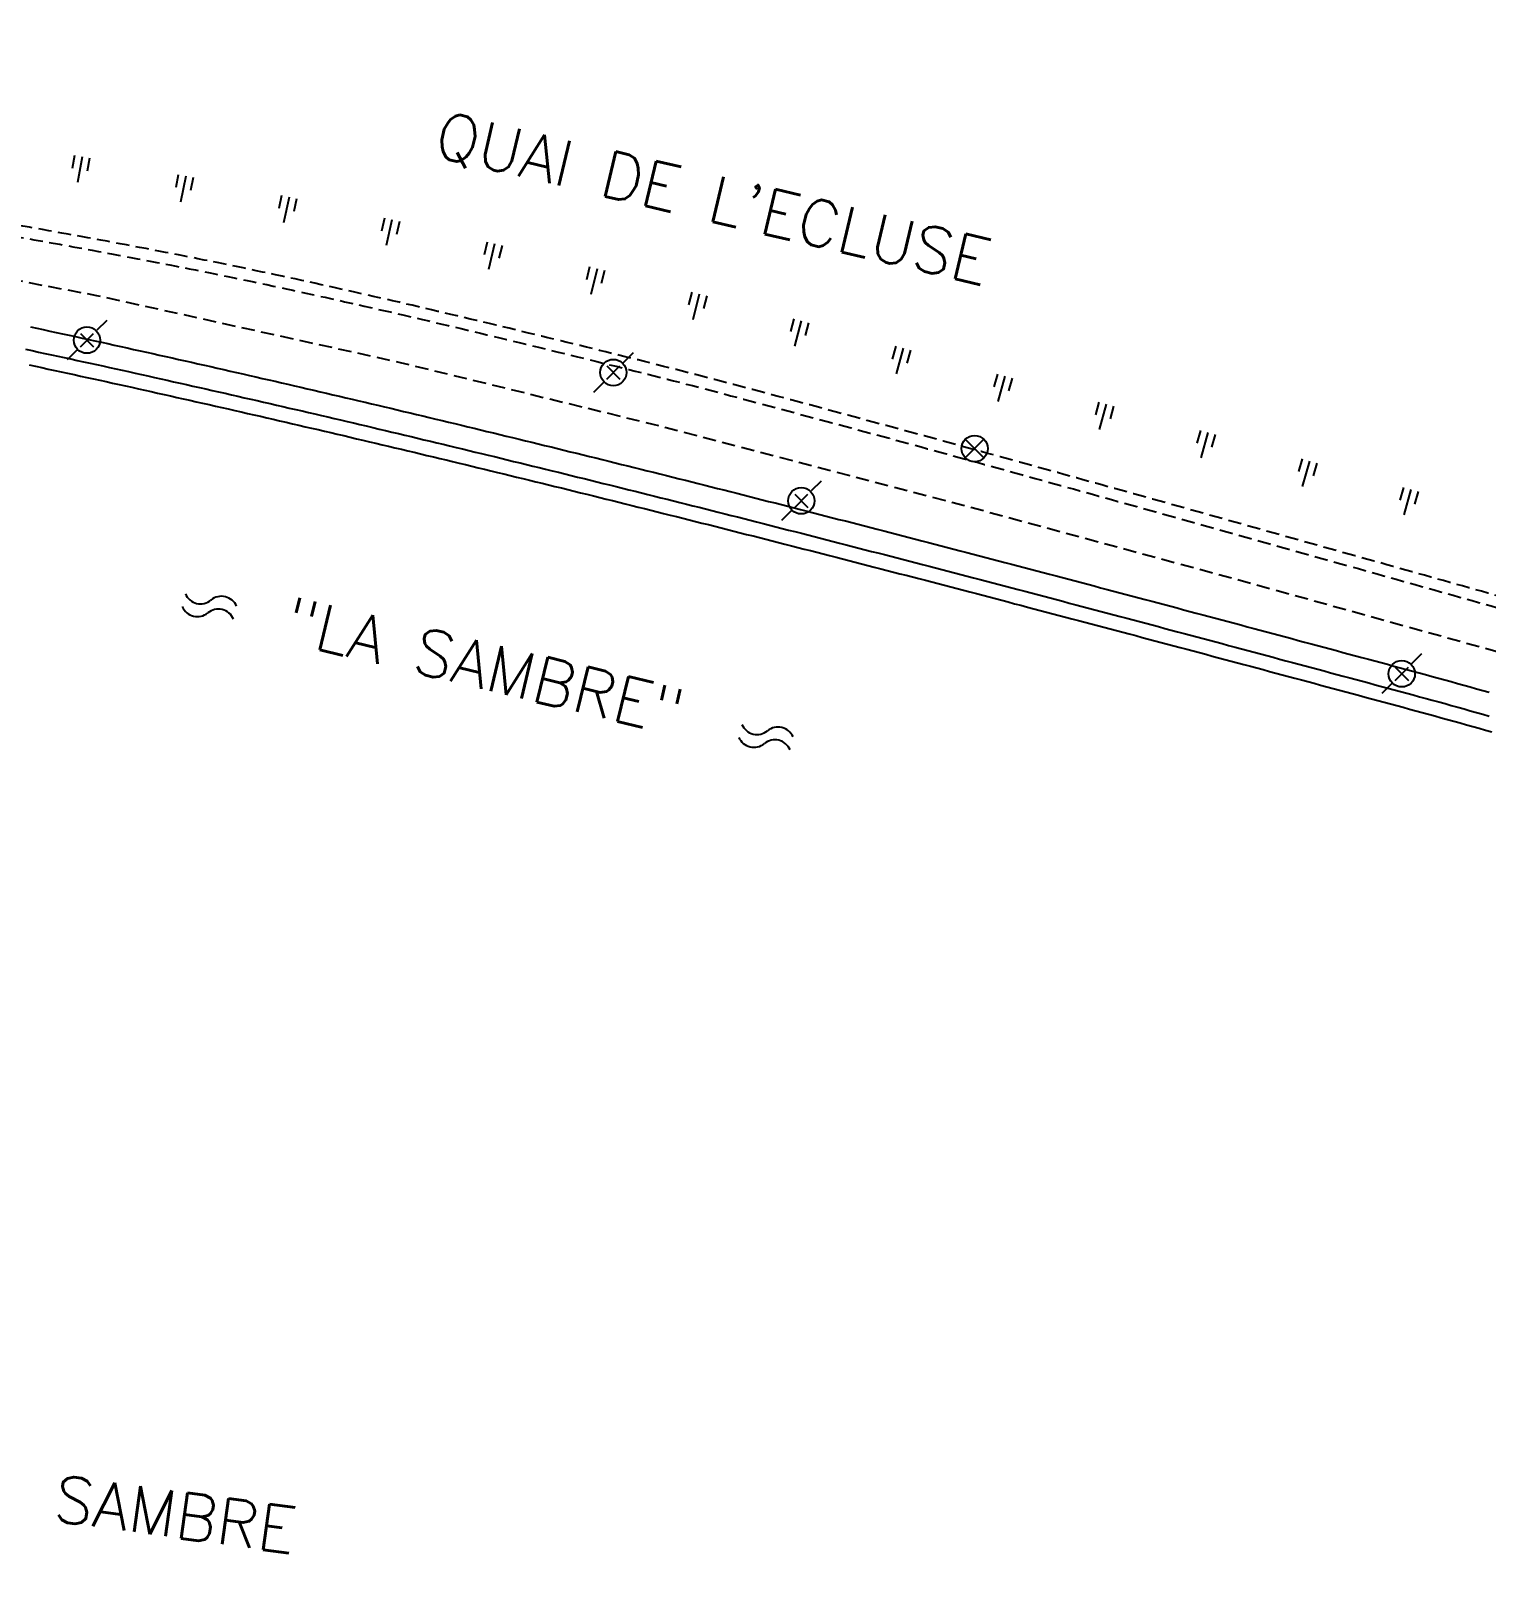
# Model space of a CAD drawing. Header units: millimetres. Extents: x 183999 to 185000, y 128000 to 129001.
# Drawn here: x 184049.7 to 184104.9, y 128859.9 to 128918.5 of the extents above; entities that cross this region are included whole.
import ezdxf
from ezdxf.enums import TextEntityAlignment as Align

# ---------------------------------------------------------------- set-up
doc = ezdxf.new("R2010")
doc.units = ezdxf.units.MM
doc.linetypes.add('DASHED', pattern=[0.75, 0.5, -0.25])
doc.layers.get('0').update_dxf_attribs({"linetype": 'CONTINUOUS'})
for name, color, linetype in [('W0001', 6, 'DASHED'), ('W0008', 7, 'CONTINUOUS'), ('W0112', 1, 'DASHED'), ('W0211', 2, 'CONTINUOUS'), ('W0454', 7, 'CONTINUOUS'), ('W0469', 7, 'CONTINUOUS'), ('W0500', 5, 'DASHED'), ('W0511', 5, 'CONTINUOUS'), ('W0989', 7, 'CONTINUOUS')]:
    doc.layers.add(name, color=color, linetype=linetype)
doc.styles.get("Standard").update_dxf_attribs({"font": 'romans.shx', "width": 0.85})

# ---------------------------------------------------------------- blocks, each defined once
blk = doc.blocks.new('t211o')
at = {"color": 0, "linetype": 'Continuous'}
for p, q in [((0, 1), (0, 0)), ((-0.289, 0.5), (-0.289, 0)), ((0.289, 0.5), (0.289, 0))]:
    blk.add_line(p, q, dxfattribs=at)
blk = doc.blocks.new('t500o')
at = {"color": 0, "linetype": 'Continuous'}
for centre, start, end in [((-0.5, 0.625), 216.8699, 323.1301), ((0.5, -0.125), 36.8699, 143.1301), ((0.5, -0.625), 36.8699, 143.1301), ((-0.5, 0.125), 216.8699, 323.1301)]:
    blk.add_arc(centre, 0.625, start, end, dxfattribs=at)
blk = doc.blocks.new('T469')
at = {"color": 0, "linetype": 'Continuous', "flags": 128}
for points in [[(-0.354, 0.354), (0.354, -0.354)], [(-0.354, -0.354), (0.354, 0.354)]]:
    blk.add_lwpolyline(points, dxfattribs=at)
at = {"color": 0, "linetype": 'Continuous'}
blk.add_circle((0, 0), 0.5, dxfattribs=at)
blk = doc.blocks.new('T454')
for p, q in [((0.75, 0.75), (0.375, 0.375)), ((-0.25, 0.25), (0.25, -0.25)), ((-0.25, -0.25), (0.25, 0.25)), ((-0.375, -0.375), (-0.75, -0.75))]:
    blk.add_line(p, q)
blk.add_ellipse((0, 0), major_axis=(0.354, 0.354), ratio=1, start_param=5.497787, end_param=11.780972)

msp = doc.modelspace()

# ---------------------------------------------------------------- linework, layer by layer
at = {"layer": 'W0001', "flags": 128}
msp.add_lwpolyline([(184000, 128916.696), (184001.612, 128916.503), (184012.786, 128915.012), (184026.811, 128912.904), (184042.635, 128910.332), (184052.208, 128908.51), (184063.732, 128905.969), (184073.318, 128903.629), (184085.248, 128900.513), (184095.464, 128897.745), (184108.213, 128894.209), (184119.901, 128890.791), (184131.577, 128887.267), (184138.6, 128885.017), (184153.012, 128880.011), (184156.015, 128878.803), (184187.69, 128867.938), (184202.231, 128869.986), (184209.321, 128870.485), (184224, 128864.995), (184235.944, 128859.928)], dxfattribs=at)
at = {"layer": 'W0008', "flags": 128}
msp.add_lwpolyline([(184049.705, 128907.315), (184049.95, 128907.262), (184050.195, 128907.21), (184050.439, 128907.157), (184050.684, 128907.104), (184050.929, 128907.052), (184051.174, 128906.999), (184051.418, 128906.945), (184051.663, 128906.892), (184051.908, 128906.839), (184052.152, 128906.786), (184052.397, 128906.732), (184052.641, 128906.679), (184052.886, 128906.625), (184053.13, 128906.571), (184053.375, 128906.517), (184053.619, 128906.463), (184053.864, 128906.409), (184054.108, 128906.355), (184054.352, 128906.301), (184054.597, 128906.246), (184054.841, 128906.192), (184055.085, 128906.137), (184055.33, 128906.082), (184055.574, 128906.028), (184055.818, 128905.973), (184056.062, 128905.918), (184056.307, 128905.863), (184056.551, 128905.808), (184056.795, 128905.752), (184057.039, 128905.697), (184057.283, 128905.642), (184057.527, 128905.586), (184057.771, 128905.53), (184058.015, 128905.475), (184058.259, 128905.419), (184058.503, 128905.363), (184058.747, 128905.307), (184058.991, 128905.251), (184059.235, 128905.195), (184059.479, 128905.139), (184059.723, 128905.082), (184059.967, 128905.026), (184060.211, 128904.969), (184060.454, 128904.913), (184060.698, 128904.856), (184060.942, 128904.799), (184061.186, 128904.742), (184061.43, 128904.685), (184061.673, 128904.628), (184061.917, 128904.571), (184062.161, 128904.514), (184062.404, 128904.457), (184062.648, 128904.399), (184062.891, 128904.342), (184063.135, 128904.284), (184063.379, 128904.227), (184063.622, 128904.169), (184063.866, 128904.111), (184064.109, 128904.053), (184064.353, 128903.995), (184064.596, 128903.937), (184064.84, 128903.879), (184065.083, 128903.821), (184065.326, 128903.763), (184065.57, 128903.705), (184065.813, 128903.646), (184066.057, 128903.588), (184066.3, 128903.529), (184066.543, 128903.47), (184066.787, 128903.412), (184067.03, 128903.353), (184067.273, 128903.294), (184067.516, 128903.235), (184067.76, 128903.176), (184068.003, 128903.117), (184068.246, 128903.058), (184068.489, 128902.999), (184068.732, 128902.939), (184068.975, 128902.88), (184069.218, 128902.82), (184069.462, 128902.761), (184069.705, 128902.701), (184069.948, 128902.642), (184070.191, 128902.582), (184070.434, 128902.522), (184070.677, 128902.462), (184070.92, 128902.402), (184071.163, 128902.342), (184071.406, 128902.282), (184071.649, 128902.222), (184071.892, 128902.162), (184072.135, 128902.101), (184072.377, 128902.041), (184072.62, 128901.981), (184072.863, 128901.92), (184073.106, 128901.86), (184073.349, 128901.799), (184073.592, 128901.738), (184073.835, 128901.678), (184074.077, 128901.617), (184074.32, 128901.556), (184074.563, 128901.495), (184074.806, 128901.434), (184075.048, 128901.373), (184075.291, 128901.312), (184075.534, 128901.251), (184075.776, 128901.19), (184076.019, 128901.128), (184076.262, 128901.067), (184076.504, 128901.005), (184076.747, 128900.944), (184076.99, 128900.882), (184077.232, 128900.821), (184077.475, 128900.759), (184077.717, 128900.698), (184077.96, 128900.636), (184078.203, 128900.574), (184078.445, 128900.512), (184078.688, 128900.45), (184078.93, 128900.388), (184079.173, 128900.326), (184079.415, 128900.264), (184079.658, 128900.202), (184079.9, 128900.14), (184080.142, 128900.078), (184080.385, 128900.015), (184080.627, 128899.953), (184080.87, 128899.891), (184081.112, 128899.828), (184081.354, 128899.766), (184081.597, 128899.703), (184081.839, 128899.641), (184082.082, 128899.578), (184082.324, 128899.515), (184082.566, 128899.453), (184082.808, 128899.39), (184083.051, 128899.327), (184083.293, 128899.264), (184083.535, 128899.201), (184083.778, 128899.138), (184084.02, 128899.075), (184084.262, 128899.012), (184084.504, 128898.949), (184084.747, 128898.886), (184084.989, 128898.823), (184085.231, 128898.76), (184085.473, 128898.696), (184085.715, 128898.633), (184085.958, 128898.57), (184086.2, 128898.506), (184086.442, 128898.443), (184086.684, 128898.38), (184086.926, 128898.316), (184087.168, 128898.253), (184087.41, 128898.189), (184087.652, 128898.125), (184087.895, 128898.062), (184088.137, 128897.998), (184088.379, 128897.934), (184088.621, 128897.87), (184088.863, 128897.807), (184089.105, 128897.743), (184089.347, 128897.679), (184089.589, 128897.615), (184089.831, 128897.551), (184090.073, 128897.487), (184090.315, 128897.423), (184090.557, 128897.359), (184090.799, 128897.295), (184091.041, 128897.231), (184091.283, 128897.167), (184091.525, 128897.103), (184091.767, 128897.038), (184092.009, 128896.974), (184092.251, 128896.91), (184092.493, 128896.846), (184092.735, 128896.781), (184092.977, 128896.717), (184093.218, 128896.653), (184093.46, 128896.588), (184093.702, 128896.524), (184093.944, 128896.459), (184094.186, 128896.395), (184094.428, 128896.33), (184094.67, 128896.266), (184094.912, 128896.201), (184095.154, 128896.137), (184095.395, 128896.072), (184095.637, 128896.007), (184095.879, 128895.943), (184096.121, 128895.878), (184096.363, 128895.813), (184096.605, 128895.749), (184096.846, 128895.684), (184097.088, 128895.619), (184097.33, 128895.554), (184097.572, 128895.489), (184097.814, 128895.425), (184098.055, 128895.36), (184098.297, 128895.295), (184098.539, 128895.23), (184098.781, 128895.165), (184099.023, 128895.1), (184099.264, 128895.035), (184099.506, 128894.97), (184099.748, 128894.905), (184099.99, 128894.84), (184100.231, 128894.775), (184100.473, 128894.71), (184100.715, 128894.645), (184100.957, 128894.58), (184101.199, 128894.515), (184101.44, 128894.45), (184101.682, 128894.385), (184101.923, 128894.32), (184102.165, 128894.255), (184102.406, 128894.189), (184102.647, 128894.123), (184102.888, 128894.057), (184103.129, 128893.991), (184103.371, 128893.925), (184103.612, 128893.859), (184103.852, 128893.792), (184104.093, 128893.725), (184104.334, 128893.658), (184104.575, 128893.591), (184104.816, 128893.524), (184105.056, 128893.456)], dxfattribs=at)
at = {"layer": 'W0112', "flags": 128}
msp.add_lwpolyline([(184000, 128918.105), (184000.185, 128918.082), (184000.435, 128918.051), (184000.685, 128918.019), (184000.934, 128917.988), (184001.184, 128917.957), (184001.434, 128917.926), (184001.684, 128917.895), (184001.934, 128917.864), (184002.184, 128917.833), (184002.434, 128917.802), (184002.684, 128917.77), (184002.934, 128917.739), (184003.184, 128917.708), (184003.433, 128917.677), (184003.681, 128917.646), (184003.93, 128917.615), (184004.179, 128917.585), (184004.427, 128917.554), (184004.676, 128917.524), (184004.925, 128917.493), (184005.174, 128917.463), (184005.422, 128917.433), (184005.671, 128917.402), (184005.92, 128917.372), (184006.169, 128917.342), (184006.417, 128917.312), (184006.666, 128917.282), (184006.915, 128917.252), (184007.164, 128917.222), (184007.412, 128917.192), (184007.661, 128917.162), (184007.91, 128917.132), (184008.159, 128917.102), (184008.407, 128917.072), (184008.656, 128917.042), (184008.905, 128917.013), (184009.154, 128916.983), (184009.403, 128916.952), (184009.651, 128916.922), (184009.9, 128916.892), (184010.149, 128916.862), (184010.398, 128916.832), (184010.646, 128916.802), (184010.895, 128916.771), (184011.144, 128916.741), (184011.392, 128916.71), (184011.641, 128916.68), (184011.89, 128916.649), (184012.138, 128916.618), (184012.387, 128916.587), (184012.636, 128916.556), (184012.884, 128916.525), (184013.133, 128916.494), (184013.382, 128916.463), (184013.63, 128916.431), (184013.879, 128916.4), (184014.127, 128916.368), (184014.376, 128916.336), (184014.624, 128916.304), (184014.873, 128916.271), (184015.121, 128916.239), (184015.37, 128916.206), (184015.618, 128916.174), (184015.867, 128916.141), (184016.115, 128916.107), (184016.363, 128916.074), (184016.612, 128916.04), (184016.86, 128916.006), (184017.108, 128915.972), (184017.356, 128915.938), (184017.605, 128915.904), (184017.853, 128915.869), (184018.101, 128915.834), (184018.349, 128915.799), (184018.597, 128915.763), (184018.844, 128915.727), (184019.09, 128915.692), (184019.337, 128915.656), (184019.584, 128915.62), (184019.83, 128915.584), (184020.077, 128915.548), (184020.323, 128915.511), (184020.57, 128915.475), (184020.816, 128915.438), (184021.063, 128915.401), (184021.309, 128915.364), (184021.556, 128915.327), (184021.802, 128915.29), (184022.049, 128915.253), (184022.295, 128915.215), (184022.541, 128915.178), (184022.788, 128915.14), (184023.034, 128915.103), (184023.28, 128915.065), (184023.527, 128915.027), (184023.773, 128914.989), (184024.019, 128914.95), (184024.265, 128914.912), (184024.512, 128914.874), (184024.758, 128914.835), (184025.004, 128914.796), (184025.25, 128914.758), (184025.496, 128914.719), (184025.742, 128914.68), (184025.988, 128914.641), (184026.235, 128914.602), (184026.481, 128914.562), (184026.727, 128914.523), (184026.973, 128914.484), (184027.219, 128914.444), (184027.465, 128914.404), (184027.711, 128914.365), (184027.957, 128914.325), (184028.203, 128914.285), (184028.449, 128914.245), (184028.695, 128914.205), (184028.941, 128914.165), (184029.187, 128914.125), (184029.433, 128914.085), (184029.679, 128914.044), (184029.924, 128914.004), (184030.17, 128913.963), (184030.416, 128913.923), (184030.662, 128913.882), (184030.908, 128913.842), (184031.154, 128913.801), (184031.4, 128913.76), (184031.645, 128913.719), (184031.891, 128913.679), (184032.137, 128913.638), (184032.383, 128913.597), (184032.629, 128913.556), (184032.875, 128913.514), (184033.12, 128913.473), (184033.366, 128913.432), (184033.612, 128913.391), (184033.858, 128913.35), (184034.103, 128913.308), (184034.349, 128913.267), (184034.595, 128913.225), (184034.841, 128913.184), (184035.086, 128913.142), (184035.332, 128913.101), (184035.578, 128913.059), (184035.823, 128913.018), (184036.069, 128912.976), (184036.315, 128912.935), (184036.561, 128912.893), (184036.806, 128912.851), (184037.052, 128912.81), (184037.298, 128912.768), (184037.543, 128912.726), (184037.789, 128912.684), (184038.035, 128912.643), (184038.28, 128912.601), (184038.526, 128912.559), (184038.772, 128912.517), (184039.017, 128912.475), (184039.263, 128912.434), (184039.509, 128912.392), (184039.754, 128912.35), (184040, 128912.308), (184040.246, 128912.266), (184040.492, 128912.224), (184040.738, 128912.183), (184040.984, 128912.141), (184041.23, 128912.099), (184041.476, 128912.057), (184041.722, 128912.016), (184041.968, 128911.974), (184042.214, 128911.933), (184042.46, 128911.891), (184042.706, 128911.849), (184042.952, 128911.808), (184043.198, 128911.766), (184043.444, 128911.725), (184043.691, 128911.683), (184043.937, 128911.641), (184044.183, 128911.6), (184044.429, 128911.558), (184044.675, 128911.516), (184044.921, 128911.474), (184045.167, 128911.433), (184045.413, 128911.391), (184045.659, 128911.349), (184045.905, 128911.307), (184046.151, 128911.265), (184046.397, 128911.223), (184046.642, 128911.18), (184046.888, 128911.138), (184047.134, 128911.096), (184047.38, 128911.053), (184047.626, 128911.011), (184047.872, 128910.968), (184048.118, 128910.925), (184048.364, 128910.883), (184048.609, 128910.84), (184048.855, 128910.797), (184049.101, 128910.753), (184049.347, 128910.71), (184049.592, 128910.667), (184049.838, 128910.623), (184050.084, 128910.579), (184050.329, 128910.535), (184050.575, 128910.491), (184050.821, 128910.447), (184051.066, 128910.403), (184051.312, 128910.358), (184051.557, 128910.314), (184051.803, 128910.269), (184052.048, 128910.224), (184052.293, 128910.178), (184052.539, 128910.133), (184052.784, 128910.087), (184053.029, 128910.042), (184053.275, 128909.996), (184053.52, 128909.949), (184053.765, 128909.903), (184054.01, 128909.856), (184054.255, 128909.809), (184054.5, 128909.762), (184054.745, 128909.715), (184054.99, 128909.667), (184055.235, 128909.619), (184055.48, 128909.571), (184055.725, 128909.523), (184055.97, 128909.474), (184056.215, 128909.425), (184056.459, 128909.376), (184056.704, 128909.327), (184056.948, 128909.277), (184057.193, 128909.227), (184057.44, 128909.176), (184057.687, 128909.125), (184057.934, 128909.074), (184058.18, 128909.022), (184058.427, 128908.97), (184058.674, 128908.918), (184058.92, 128908.866), (184059.167, 128908.813), (184059.413, 128908.76), (184059.66, 128908.707), (184059.906, 128908.653), (184060.152, 128908.6), (184060.399, 128908.546), (184060.645, 128908.491), (184060.891, 128908.437), (184061.137, 128908.382), (184061.383, 128908.328), (184061.629, 128908.272), (184061.875, 128908.217), (184062.121, 128908.162), (184062.367, 128908.106), (184062.612, 128908.05), (184062.858, 128907.994), (184063.104, 128907.938), (184063.35, 128907.881), (184063.595, 128907.825), (184063.841, 128907.768), (184064.086, 128907.711), (184064.332, 128907.654), (184064.577, 128907.596), (184064.823, 128907.539), (184065.068, 128907.481), (184065.313, 128907.423), (184065.559, 128907.365), (184065.804, 128907.307), (184066.049, 128907.249), (184066.294, 128907.191), (184066.54, 128907.132), (184066.785, 128907.073), (184067.03, 128907.015), (184067.275, 128906.956), (184067.52, 128906.897), (184067.765, 128906.838), (184068.01, 128906.779), (184068.255, 128906.719), (184068.5, 128906.66), (184068.745, 128906.6), (184068.99, 128906.541), (184069.235, 128906.481), (184069.48, 128906.422), (184069.725, 128906.362), (184069.97, 128906.302), (184070.214, 128906.242), (184070.459, 128906.182), (184070.704, 128906.122), (184070.949, 128906.062), (184071.194, 128906.002), (184071.438, 128905.941), (184071.683, 128905.881), (184071.928, 128905.821), (184072.17, 128905.761), (184072.412, 128905.701), (184072.654, 128905.641), (184072.896, 128905.58), (184073.137, 128905.519), (184073.379, 128905.458), (184073.621, 128905.397), (184073.862, 128905.335), (184074.104, 128905.273), (184074.345, 128905.211), (184074.586, 128905.148), (184074.828, 128905.086), (184075.069, 128905.023), (184075.31, 128904.96), (184075.551, 128904.897), (184075.792, 128904.833), (184076.034, 128904.77), (184076.275, 128904.706), (184076.516, 128904.642), (184076.757, 128904.578), (184076.997, 128904.514), (184077.238, 128904.45), (184077.479, 128904.386), (184077.72, 128904.322), (184077.961, 128904.257), (184078.202, 128904.193), (184078.442, 128904.128), (184078.683, 128904.064), (184078.924, 128903.999), (184079.165, 128903.934), (184079.406, 128903.869), (184079.646, 128903.805), (184079.887, 128903.74), (184080.128, 128903.675), (184080.369, 128903.61), (184080.61, 128903.545), (184080.851, 128903.48), (184081.093, 128903.415), (184081.334, 128903.35), (184081.575, 128903.284), (184081.816, 128903.219), (184082.057, 128903.154), (184082.298, 128903.088), (184082.539, 128903.023), (184082.779, 128902.957), (184083.02, 128902.891), (184083.261, 128902.825), (184083.502, 128902.76), (184083.743, 128902.694), (184083.984, 128902.628), (184084.225, 128902.562), (184084.466, 128902.496), (184084.706, 128902.43), (184084.947, 128902.364), (184085.188, 128902.298), (184085.429, 128902.231), (184085.67, 128902.165), (184085.91, 128902.099), (184086.151, 128902.032), (184086.392, 128901.966), (184086.632, 128901.9), (184086.873, 128901.833), (184087.114, 128901.767), (184087.355, 128901.7), (184087.595, 128901.633), (184087.836, 128901.567), (184088.077, 128901.5), (184088.317, 128901.433), (184088.558, 128901.367), (184088.798, 128901.3), (184089.039, 128901.233), (184089.28, 128901.166), (184089.52, 128901.099), (184089.761, 128901.032), (184090.001, 128900.966), (184090.242, 128900.899), (184090.482, 128900.832), (184090.723, 128900.765), (184090.964, 128900.698), (184091.204, 128900.63), (184091.445, 128900.563), (184091.685, 128900.496), (184091.926, 128900.429), (184092.166, 128900.362), (184092.407, 128900.295), (184092.647, 128900.228), (184092.888, 128900.16), (184093.128, 128900.093), (184093.369, 128900.026), (184093.609, 128899.959), (184093.85, 128899.892), (184094.09, 128899.824), (184094.331, 128899.757), (184094.571, 128899.69), (184094.812, 128899.623), (184095.052, 128899.555), (184095.293, 128899.488), (184095.533, 128899.421), (184095.774, 128899.353), (184096.014, 128899.286), (184096.255, 128899.219), (184096.495, 128899.152), (184096.736, 128899.084), (184096.976, 128899.017), (184097.216, 128898.95), (184097.456, 128898.883), (184097.696, 128898.816), (184097.935, 128898.749), (184098.175, 128898.681), (184098.415, 128898.614), (184098.655, 128898.547), (184098.895, 128898.48), (184099.134, 128898.413), (184099.374, 128898.346), (184099.614, 128898.279), (184099.854, 128898.211), (184100.094, 128898.144), (184100.334, 128898.077), (184100.573, 128898.01), (184100.813, 128897.943), (184101.053, 128897.876), (184101.293, 128897.808), (184101.533, 128897.741), (184101.772, 128897.674), (184102.012, 128897.607), (184102.252, 128897.539), (184102.492, 128897.472), (184102.732, 128897.405), (184102.971, 128897.337), (184103.211, 128897.27), (184103.451, 128897.203), (184103.691, 128897.135), (184103.93, 128897.068), (184104.17, 128897.001), (184104.41, 128896.933), (184104.65, 128896.866), (184104.889, 128896.798), (184105.129, 128896.731), (184105.369, 128896.663), (184105.609, 128896.596), (184105.848, 128896.528), (184106.088, 128896.461), (184106.328, 128896.393), (184106.567, 128896.326), (184106.807, 128896.258), (184107.047, 128896.19), (184107.286, 128896.123), (184107.526, 128896.055), (184107.766, 128895.987), (184108.005, 128895.92), (184108.245, 128895.852), (184108.485, 128895.784), (184108.724, 128895.716), (184108.964, 128895.648), (184109.204, 128895.581), (184109.443, 128895.513), (184109.683, 128895.445), (184109.922, 128895.377), (184110.162, 128895.309), (184110.402, 128895.241), (184110.641, 128895.173), (184110.881, 128895.105), (184111.12, 128895.037), (184111.36, 128894.968), (184111.599, 128894.9), (184111.839, 128894.832), (184112.078, 128894.764), (184112.318, 128894.696), (184112.557, 128894.627), (184112.797, 128894.559), (184113.036, 128894.491), (184113.276, 128894.422), (184113.515, 128894.354), (184113.755, 128894.285), (184113.994, 128894.217), (184114.234, 128894.148), (184114.473, 128894.08), (184114.713, 128894.011), (184114.952, 128893.942), (184115.191, 128893.874), (184115.431, 128893.805), (184115.67, 128893.736), (184115.909, 128893.667), (184116.149, 128893.598), (184116.388, 128893.53), (184116.627, 128893.461), (184116.867, 128893.392), (184117.106, 128893.323), (184117.345, 128893.254), (184117.585, 128893.184), (184117.824, 128893.115), (184118.063, 128893.046), (184118.305, 128892.976), (184118.547, 128892.906), (184118.789, 128892.836), (184119.031, 128892.765), (184119.273, 128892.695), (184119.515, 128892.625), (184119.757, 128892.554), (184119.999, 128892.484), (184120.241, 128892.414), (184120.483, 128892.343), (184120.725, 128892.273), (184120.967, 128892.202), (184121.209, 128892.131), (184121.451, 128892.061), (184121.693, 128891.99), (184121.935, 128891.919), (184122.176, 128891.848), (184122.418, 128891.777), (184122.66, 128891.707), (184122.902, 128891.636), (184123.144, 128891.565), (184123.386, 128891.494), (184123.627, 128891.422), (184123.869, 128891.351), (184124.111, 128891.28), (184124.353, 128891.209), (184124.594, 128891.138), (184124.836, 128891.066), (184125.078, 128890.995), (184125.319, 128890.924), (184125.561, 128890.852), (184125.803, 128890.781), (184126.044, 128890.709), (184126.286, 128890.637), (184126.528, 128890.566), (184126.769, 128890.494), (184127.011, 128890.422), (184127.252, 128890.351), (184127.494, 128890.279), (184127.736, 128890.207), (184127.977, 128890.135), (184128.219, 128890.063), (184128.46, 128889.991), (184128.702, 128889.919), (184128.943, 128889.847), (184129.185, 128889.775), (184129.426, 128889.702), (184129.667, 128889.63), (184129.909, 128889.558), (184130.15, 128889.486), (184130.392, 128889.413), (184130.633, 128889.341), (184130.874, 128889.268), (184131.116, 128889.196), (184131.357, 128889.123), (184131.599, 128889.051), (184131.84, 128888.978), (184132.081, 128888.905), (184132.322, 128888.833), (184132.564, 128888.76), (184132.805, 128888.687), (184132.931, 128889.104), (184132.689, 128889.176), (184132.448, 128889.249), (184132.207, 128889.322), (184131.965, 128889.395), (184131.724, 128889.467), (184131.483, 128889.54), (184131.241, 128889.613), (184131, 128889.685), (184130.758, 128889.758), (184130.517, 128889.83), (184130.275, 128889.902), (184130.034, 128889.975), (184129.792, 128890.047), (184129.551, 128890.119), (184129.309, 128890.192), (184129.068, 128890.264), (184128.826, 128890.336), (184128.585, 128890.408), (184128.343, 128890.48), (184128.101, 128890.552), (184127.86, 128890.624), (184127.618, 128890.696), (184127.376, 128890.768), (184127.135, 128890.839), (184126.893, 128890.911), (184126.651, 128890.983), (184126.41, 128891.055), (184126.168, 128891.126), (184125.926, 128891.198), (184125.685, 128891.269), (184125.443, 128891.341), (184125.201, 128891.412), (184124.959, 128891.484), (184124.718, 128891.555), (184124.476, 128891.626), (184124.234, 128891.698), (184123.992, 128891.769), (184123.75, 128891.84), (184123.508, 128891.911), (184123.266, 128891.982), (184123.025, 128892.053), (184122.783, 128892.124), (184122.541, 128892.195), (184122.299, 128892.266), (184122.057, 128892.337), (184121.815, 128892.408), (184121.573, 128892.478), (184121.331, 128892.549), (184121.089, 128892.62), (184120.847, 128892.69), (184120.605, 128892.761), (184120.363, 128892.831), (184120.121, 128892.902), (184119.879, 128892.972), (184119.637, 128893.043), (184119.395, 128893.113), (184119.153, 128893.183), (184118.91, 128893.254), (184118.668, 128893.324), (184118.426, 128893.394), (184118.184, 128893.464), (184117.945, 128893.533), (184117.705, 128893.602), (184117.466, 128893.672), (184117.227, 128893.741), (184116.987, 128893.81), (184116.748, 128893.879), (184116.509, 128893.948), (184116.269, 128894.017), (184116.03, 128894.086), (184115.79, 128894.154), (184115.551, 128894.223), (184115.311, 128894.292), (184115.072, 128894.361), (184114.833, 128894.429), (184114.593, 128894.498), (184114.354, 128894.567), (184114.114, 128894.635), (184113.875, 128894.704), (184113.635, 128894.772), (184113.396, 128894.841), (184113.156, 128894.909), (184112.916, 128894.977), (184112.677, 128895.046), (184112.437, 128895.114), (184112.198, 128895.182), (184111.958, 128895.251), (184111.719, 128895.319), (184111.479, 128895.387), (184111.239, 128895.455), (184111, 128895.523), (184110.76, 128895.591), (184110.521, 128895.659), (184110.281, 128895.727), (184110.041, 128895.795), (184109.802, 128895.863), (184109.562, 128895.931), (184109.322, 128895.999), (184109.083, 128896.067), (184108.843, 128896.135), (184108.603, 128896.203), (184108.364, 128896.271), (184108.124, 128896.338), (184107.884, 128896.406), (184107.644, 128896.474), (184107.405, 128896.541), (184107.165, 128896.609), (184106.925, 128896.677), (184106.686, 128896.744), (184106.446, 128896.812), (184106.206, 128896.88), (184105.966, 128896.947), (184105.727, 128897.015), (184105.487, 128897.082), (184105.247, 128897.15), (184105.007, 128897.217), (184104.768, 128897.285), (184104.528, 128897.352), (184104.288, 128897.42), (184104.048, 128897.487), (184103.808, 128897.554), (184103.569, 128897.622), (184103.329, 128897.689), (184103.089, 128897.756), (184102.849, 128897.824), (184102.609, 128897.891), (184102.37, 128897.958), (184102.13, 128898.026), (184101.89, 128898.093), (184101.65, 128898.16), (184101.41, 128898.227), (184101.17, 128898.295), (184100.931, 128898.362), (184100.691, 128898.429), (184100.451, 128898.496), (184100.211, 128898.563), (184099.971, 128898.631), (184099.732, 128898.698), (184099.492, 128898.765), (184099.252, 128898.832), (184099.012, 128898.899), (184098.772, 128898.966), (184098.532, 128899.033), (184098.292, 128899.101), (184098.053, 128899.168), (184097.813, 128899.235), (184097.573, 128899.302), (184097.333, 128899.369), (184097.093, 128899.436), (184096.853, 128899.503), (184096.612, 128899.571), (184096.372, 128899.638), (184096.131, 128899.705), (184095.891, 128899.772), (184095.65, 128899.84), (184095.41, 128899.907), (184095.169, 128899.974), (184094.929, 128900.042), (184094.688, 128900.109), (184094.448, 128900.176), (184094.207, 128900.243), (184093.967, 128900.311), (184093.726, 128900.378), (184093.486, 128900.445), (184093.245, 128900.512), (184093.005, 128900.58), (184092.764, 128900.647), (184092.524, 128900.714), (184092.283, 128900.781), (184092.043, 128900.848), (184091.802, 128900.915), (184091.562, 128900.983), (184091.321, 128901.05), (184091.08, 128901.117), (184090.84, 128901.184), (184090.599, 128901.251), (184090.359, 128901.318), (184090.118, 128901.385), (184089.877, 128901.452), (184089.637, 128901.519), (184089.396, 128901.586), (184089.155, 128901.652), (184088.915, 128901.719), (184088.674, 128901.786), (184088.433, 128901.853), (184088.193, 128901.92), (184087.952, 128901.986), (184087.711, 128902.053), (184087.471, 128902.119), (184087.23, 128902.186), (184086.989, 128902.253), (184086.748, 128902.319), (184086.508, 128902.386), (184086.267, 128902.452), (184086.026, 128902.518), (184085.785, 128902.585), (184085.544, 128902.651), (184085.303, 128902.717), (184085.063, 128902.783), (184084.822, 128902.85), (184084.581, 128902.916), (184084.34, 128902.982), (184084.099, 128903.048), (184083.858, 128903.114), (184083.617, 128903.179), (184083.376, 128903.245), (184083.135, 128903.311), (184082.894, 128903.377), (184082.653, 128903.442), (184082.412, 128903.508), (184082.171, 128903.573), (184081.93, 128903.639), (184081.688, 128903.704), (184081.447, 128903.77), (184081.206, 128903.835), (184080.965, 128903.9), (184080.724, 128903.965), (184080.483, 128904.03), (184080.241, 128904.095), (184080, 128904.16), (184079.759, 128904.225), (184079.519, 128904.29), (184079.278, 128904.354), (184079.037, 128904.419), (184078.796, 128904.484), (184078.555, 128904.548), (184078.314, 128904.613), (184078.073, 128904.678), (184077.833, 128904.742), (184077.592, 128904.806), (184077.351, 128904.871), (184077.109, 128904.935), (184076.868, 128904.999), (184076.627, 128905.063), (184076.386, 128905.127), (184076.145, 128905.191), (184075.903, 128905.254), (184075.662, 128905.318), (184075.421, 128905.381), (184075.179, 128905.444), (184074.937, 128905.507), (184074.696, 128905.57), (184074.454, 128905.632), (184074.212, 128905.694), (184073.97, 128905.756), (184073.728, 128905.818), (184073.486, 128905.88), (184073.244, 128905.941), (184073.002, 128906.002), (184072.76, 128906.063), (184072.517, 128906.123), (184072.275, 128906.184), (184072.032, 128906.243), (184071.787, 128906.304), (184071.542, 128906.364), (184071.298, 128906.424), (184071.053, 128906.484), (184070.808, 128906.545), (184070.563, 128906.605), (184070.318, 128906.665), (184070.073, 128906.725), (184069.828, 128906.784), (184069.583, 128906.844), (184069.338, 128906.904), (184069.093, 128906.964), (184068.848, 128907.023), (184068.603, 128907.083), (184068.358, 128907.142), (184068.112, 128907.202), (184067.867, 128907.261), (184067.622, 128907.32), (184067.377, 128907.379), (184067.131, 128907.438), (184066.886, 128907.497), (184066.641, 128907.555), (184066.395, 128907.614), (184066.15, 128907.672), (184065.904, 128907.731), (184065.659, 128907.789), (184065.413, 128907.847), (184065.168, 128907.905), (184064.922, 128907.962), (184064.676, 128908.02), (184064.431, 128908.077), (184064.185, 128908.135), (184063.939, 128908.192), (184063.693, 128908.249), (184063.447, 128908.305), (184063.201, 128908.362), (184062.955, 128908.418), (184062.709, 128908.474), (184062.463, 128908.53), (184062.217, 128908.586), (184061.971, 128908.642), (184061.724, 128908.697), (184061.478, 128908.752), (184061.232, 128908.807), (184060.985, 128908.862), (184060.739, 128908.916), (184060.492, 128908.971), (184060.246, 128909.025), (184059.999, 128909.078), (184059.752, 128909.132), (184059.505, 128909.185), (184059.258, 128909.238), (184059.011, 128909.291), (184058.764, 128909.344), (184058.517, 128909.396), (184058.27, 128909.448), (184058.023, 128909.5), (184057.775, 128909.551), (184057.528, 128909.602), (184057.28, 128909.653), (184057.035, 128909.703), (184056.79, 128909.753), (184056.545, 128909.803), (184056.3, 128909.852), (184056.055, 128909.901), (184055.81, 128909.95), (184055.564, 128909.998), (184055.319, 128910.046), (184055.074, 128910.094), (184054.828, 128910.142), (184054.583, 128910.189), (184054.338, 128910.237), (184054.092, 128910.284), (184053.846, 128910.33), (184053.601, 128910.377), (184053.355, 128910.423), (184053.11, 128910.469), (184052.864, 128910.515), (184052.618, 128910.561), (184052.373, 128910.606), (184052.127, 128910.652), (184051.881, 128910.697), (184051.635, 128910.742), (184051.39, 128910.786), (184051.144, 128910.831), (184050.898, 128910.875), (184050.652, 128910.92), (184050.406, 128910.964), (184050.16, 128911.008), (184049.914, 128911.051), (184049.668, 128911.095), (184049.422, 128911.139), (184049.177, 128911.182), (184048.931, 128911.225), (184048.685, 128911.268), (184048.439, 128911.311), (184048.193, 128911.354), (184047.946, 128911.397), (184047.7, 128911.44), (184047.454, 128911.482), (184047.208, 128911.525), (184046.962, 128911.567), (184046.716, 128911.609), (184046.47, 128911.651), (184046.224, 128911.694), (184045.978, 128911.736), (184045.732, 128911.778), (184045.486, 128911.82), (184045.24, 128911.862), (184044.994, 128911.903), (184044.747, 128911.945), (184044.501, 128911.987), (184044.255, 128912.029), (184044.009, 128912.07), (184043.763, 128912.112), (184043.517, 128912.154), (184043.271, 128912.195), (184043.025, 128912.237), (184042.779, 128912.278), (184042.533, 128912.32), (184042.287, 128912.362), (184042.041, 128912.403), (184041.795, 128912.445), (184041.549, 128912.486), (184041.303, 128912.528), (184041.057, 128912.57), (184040.811, 128912.612), (184040.565, 128912.653), (184040.319, 128912.695), (184040.073, 128912.737), (184039.827, 128912.779), (184039.582, 128912.821), (184039.336, 128912.862), (184039.09, 128912.904), (184038.845, 128912.946), (184038.599, 128912.988), (184038.353, 128913.03), (184038.108, 128913.072), (184037.862, 128913.113), (184037.616, 128913.155), (184037.37, 128913.197), (184037.125, 128913.239), (184036.879, 128913.28), (184036.633, 128913.322), (184036.388, 128913.364), (184036.142, 128913.405), (184035.896, 128913.447), (184035.65, 128913.488), (184035.405, 128913.53), (184035.159, 128913.572), (184034.913, 128913.613), (184034.667, 128913.655), (184034.421, 128913.696), (184034.176, 128913.737), (184033.93, 128913.779), (184033.684, 128913.82), (184033.438, 128913.861), (184033.192, 128913.902), (184032.946, 128913.944), (184032.7, 128913.985), (184032.455, 128914.026), (184032.209, 128914.067), (184031.963, 128914.108), (184031.717, 128914.149), (184031.471, 128914.19), (184031.225, 128914.23), (184030.979, 128914.271), (184030.733, 128914.312), (184030.487, 128914.352), (184030.241, 128914.393), (184029.995, 128914.433), (184029.749, 128914.474), (184029.503, 128914.514), (184029.257, 128914.554), (184029.011, 128914.595), (184028.765, 128914.635), (184028.519, 128914.675), (184028.273, 128914.715), (184028.027, 128914.755), (184027.78, 128914.794), (184027.534, 128914.834), (184027.288, 128914.874), (184027.042, 128914.913), (184026.796, 128914.953), (184026.549, 128914.992), (184026.303, 128915.031), (184026.057, 128915.07), (184025.811, 128915.11), (184025.564, 128915.149), (184025.318, 128915.187), (184025.072, 128915.226), (184024.825, 128915.265), (184024.579, 128915.303), (184024.332, 128915.342), (184024.086, 128915.38), (184023.84, 128915.419), (184023.593, 128915.457), (184023.347, 128915.495), (184023.1, 128915.533), (184022.854, 128915.57), (184022.607, 128915.608), (184022.36, 128915.646), (184022.114, 128915.683), (184021.867, 128915.72), (184021.621, 128915.758), (184021.374, 128915.795), (184021.127, 128915.832), (184020.881, 128915.868), (184020.634, 128915.905), (184020.387, 128915.942), (184020.14, 128915.978), (184019.893, 128916.014), (184019.647, 128916.051), (184019.4, 128916.087), (184019.153, 128916.122), (184018.906, 128916.158), (184018.659, 128916.194), (184018.41, 128916.229), (184018.162, 128916.265), (184017.913, 128916.3), (184017.665, 128916.335), (184017.416, 128916.369), (184017.168, 128916.403), (184016.919, 128916.438), (184016.67, 128916.471), (184016.422, 128916.505), (184016.173, 128916.539), (184015.924, 128916.572), (184015.675, 128916.605), (184015.427, 128916.638), (184015.178, 128916.67), (184014.929, 128916.703), (184014.68, 128916.735), (184014.432, 128916.767), (184014.183, 128916.799), (184013.934, 128916.831), (184013.685, 128916.863), (184013.436, 128916.894), (184013.188, 128916.926), (184012.939, 128916.957), (184012.69, 128916.988), (184012.441, 128917.019), (184012.192, 128917.05), (184011.943, 128917.081), (184011.694, 128917.112), (184011.446, 128917.142), (184011.197, 128917.173), (184010.948, 128917.203), (184010.699, 128917.234), (184010.45, 128917.264), (184010.201, 128917.294), (184009.952, 128917.324), (184009.704, 128917.354), (184009.455, 128917.385), (184009.206, 128917.415), (184008.957, 128917.445), (184008.708, 128917.475), (184008.459, 128917.504), (184008.211, 128917.534), (184007.962, 128917.564), (184007.713, 128917.594), (184007.464, 128917.624), (184007.216, 128917.654), (184006.967, 128917.684), (184006.718, 128917.714), (184006.469, 128917.744), (184006.221, 128917.774), (184005.972, 128917.804), (184005.723, 128917.834), (184005.475, 128917.865), (184005.226, 128917.895), (184004.977, 128917.925), (184004.729, 128917.956), (184004.48, 128917.986), (184004.232, 128918.017), (184003.983, 128918.047), (184003.735, 128918.078), (184003.486, 128918.109), (184003.238, 128918.14), (184002.988, 128918.171), (184002.738, 128918.202), (184002.488, 128918.233), (184002.238, 128918.265), (184001.988, 128918.296), (184001.738, 128918.327), (184001.488, 128918.358), (184001.238, 128918.389), (184000.988, 128918.42), (184000.738, 128918.451), (184000.488, 128918.482), (184000.238, 128918.514), (184000, 128918.543)], dxfattribs=at)
at = {"layer": 'W0511', "flags": 128}
for points in [[(184049.524, 128906.467), (184049.768, 128906.415), (184050.013, 128906.362), (184050.257, 128906.31), (184050.501, 128906.257), (184050.746, 128906.204), (184050.99, 128906.151), (184051.234, 128906.098), (184051.479, 128906.045), (184051.723, 128905.992), (184051.967, 128905.939), (184052.212, 128905.885), (184052.456, 128905.832), (184052.7, 128905.778), (184052.944, 128905.724), (184053.188, 128905.671), (184053.432, 128905.617), (184053.676, 128905.563), (184053.92, 128905.509), (184054.164, 128905.454), (184054.408, 128905.4), (184054.652, 128905.346), (184054.896, 128905.291), (184055.14, 128905.236), (184055.384, 128905.182), (184055.628, 128905.127), (184055.872, 128905.072), (184056.116, 128905.017), (184056.36, 128904.962), (184056.604, 128904.907), (184056.847, 128904.852), (184057.091, 128904.796), (184057.335, 128904.741), (184057.579, 128904.685), (184057.822, 128904.63), (184058.066, 128904.574), (184058.31, 128904.518), (184058.553, 128904.462), (184058.797, 128904.406), (184059.041, 128904.35), (184059.284, 128904.294), (184059.528, 128904.238), (184059.771, 128904.181), (184060.015, 128904.125), (184060.258, 128904.068), (184060.502, 128904.012), (184060.745, 128903.955), (184060.989, 128903.898), (184061.232, 128903.841), (184061.476, 128903.784), (184061.719, 128903.727), (184061.962, 128903.67), (184062.206, 128903.613), (184062.449, 128903.556), (184062.692, 128903.498), (184062.936, 128903.441), (184063.179, 128903.383), (184063.422, 128903.326), (184063.666, 128903.268), (184063.909, 128903.21), (184064.152, 128903.152), (184064.395, 128903.094), (184064.638, 128903.036), (184064.882, 128902.978), (184065.125, 128902.92), (184065.368, 128902.862), (184065.611, 128902.803), (184065.854, 128902.745), (184066.097, 128902.686), (184066.34, 128902.628), (184066.583, 128902.569), (184066.826, 128902.51), (184067.069, 128902.451), (184067.312, 128902.393), (184067.555, 128902.334), (184067.798, 128902.275), (184068.041, 128902.215), (184068.284, 128902.156), (184068.527, 128902.097), (184068.77, 128902.038), (184069.013, 128901.978), (184069.255, 128901.919), (184069.498, 128901.859), (184069.741, 128901.8), (184069.984, 128901.74), (184070.227, 128901.68), (184070.469, 128901.62), (184070.712, 128901.561), (184070.955, 128901.501), (184071.198, 128901.441), (184071.44, 128901.38), (184071.683, 128901.32), (184071.926, 128901.26), (184072.168, 128901.2), (184072.411, 128901.139), (184072.654, 128901.079), (184072.896, 128901.019), (184073.139, 128900.958), (184073.382, 128900.897), (184073.624, 128900.837), (184073.867, 128900.776), (184074.109, 128900.715), (184074.352, 128900.654), (184074.594, 128900.593), (184074.837, 128900.532), (184075.079, 128900.471), (184075.322, 128900.41), (184075.564, 128900.349), (184075.807, 128900.288), (184076.049, 128900.226), (184076.292, 128900.165), (184076.534, 128900.104), (184076.777, 128900.042), (184077.019, 128899.981), (184077.261, 128899.919), (184077.504, 128899.857), (184077.746, 128899.796), (184077.988, 128899.734), (184078.231, 128899.672), (184078.473, 128899.61), (184078.715, 128899.548), (184078.958, 128899.486), (184079.2, 128899.424), (184079.442, 128899.362), (184079.685, 128899.3), (184079.927, 128899.238), (184080.169, 128899.176), (184080.411, 128899.114), (184080.654, 128899.051), (184080.896, 128898.989), (184081.138, 128898.926), (184081.38, 128898.864), (184081.622, 128898.801), (184081.865, 128898.739), (184082.107, 128898.676), (184082.349, 128898.613), (184082.591, 128898.551), (184082.833, 128898.488), (184083.075, 128898.425), (184083.317, 128898.362), (184083.56, 128898.299), (184083.802, 128898.236), (184084.044, 128898.173), (184084.286, 128898.11), (184084.528, 128898.047), (184084.77, 128897.984), (184085.012, 128897.921), (184085.254, 128897.858), (184085.496, 128897.794), (184085.738, 128897.731), (184085.98, 128897.668), (184086.222, 128897.604), (184086.464, 128897.541), (184086.706, 128897.478), (184086.948, 128897.414), (184087.19, 128897.35), (184087.432, 128897.287), (184087.674, 128897.223), (184087.916, 128897.16), (184088.158, 128897.096), (184088.4, 128897.032), (184088.642, 128896.968), (184088.884, 128896.905), (184089.126, 128896.841), (184089.368, 128896.777), (184089.61, 128896.713), (184089.851, 128896.649), (184090.093, 128896.585), (184090.335, 128896.521), (184090.577, 128896.457), (184090.819, 128896.393), (184091.061, 128896.329), (184091.303, 128896.265), (184091.545, 128896.201), (184091.786, 128896.136), (184092.028, 128896.072), (184092.27, 128896.008), (184092.512, 128895.944), (184092.754, 128895.879), (184092.996, 128895.815), (184093.237, 128895.75), (184093.479, 128895.686), (184093.721, 128895.622), (184093.963, 128895.557), (184094.205, 128895.493), (184094.446, 128895.428), (184094.688, 128895.364), (184094.93, 128895.299), (184095.172, 128895.234), (184095.413, 128895.17), (184095.655, 128895.105), (184095.897, 128895.041), (184096.139, 128894.976), (184096.38, 128894.911), (184096.622, 128894.846), (184096.864, 128894.782), (184097.106, 128894.717), (184097.347, 128894.652), (184097.589, 128894.587), (184097.831, 128894.522), (184098.073, 128894.458), (184098.314, 128894.393), (184098.556, 128894.328), (184098.798, 128894.263), (184099.04, 128894.198), (184099.281, 128894.133), (184099.523, 128894.068), (184099.765, 128894.003), (184100.006, 128893.938), (184100.248, 128893.873), (184100.49, 128893.808), (184100.732, 128893.743), (184100.973, 128893.678), (184101.215, 128893.613), (184101.457, 128893.548), (184101.698, 128893.483), (184101.938, 128893.418), (184102.179, 128893.352), (184102.419, 128893.287), (184102.66, 128893.221), (184102.9, 128893.155), (184103.141, 128893.089), (184103.381, 128893.023), (184103.621, 128892.956), (184103.862, 128892.89), (184104.102, 128892.823), (184104.342, 128892.756), (184104.582, 128892.689), (184104.822, 128892.622), (184105.062, 128892.554)], [(184049.653, 128905.875), (184049.897, 128905.822), (184050.141, 128905.77), (184050.385, 128905.717), (184050.629, 128905.664), (184050.873, 128905.612), (184051.117, 128905.559), (184051.361, 128905.506), (184051.606, 128905.452), (184051.85, 128905.399), (184052.094, 128905.346), (184052.337, 128905.292), (184052.581, 128905.239), (184052.825, 128905.185), (184053.069, 128905.131), (184053.313, 128905.077), (184053.557, 128905.023), (184053.801, 128904.969), (184054.045, 128904.915), (184054.288, 128904.861), (184054.532, 128904.807), (184054.776, 128904.752), (184055.02, 128904.698), (184055.263, 128904.643), (184055.507, 128904.588), (184055.751, 128904.533), (184055.994, 128904.478), (184056.238, 128904.423), (184056.482, 128904.368), (184056.725, 128904.313), (184056.969, 128904.258), (184057.212, 128904.202), (184057.456, 128904.147), (184057.699, 128904.091), (184057.943, 128904.036), (184058.186, 128903.98), (184058.43, 128903.924), (184058.673, 128903.868), (184058.917, 128903.812), (184059.16, 128903.756), (184059.404, 128903.7), (184059.647, 128903.643), (184059.89, 128903.587), (184060.134, 128903.53), (184060.377, 128903.474), (184060.62, 128903.417), (184060.863, 128903.36), (184061.107, 128903.303), (184061.35, 128903.247), (184061.593, 128903.19), (184061.836, 128903.132), (184062.079, 128903.075), (184062.323, 128903.018), (184062.566, 128902.961), (184062.809, 128902.903), (184063.052, 128902.846), (184063.295, 128902.788), (184063.538, 128902.73), (184063.781, 128902.673), (184064.024, 128902.615), (184064.267, 128902.557), (184064.51, 128902.499), (184064.753, 128902.441), (184064.996, 128902.383), (184065.239, 128902.325), (184065.482, 128902.266), (184065.725, 128902.208), (184065.968, 128902.149), (184066.211, 128902.091), (184066.454, 128902.032), (184066.696, 128901.973), (184066.939, 128901.915), (184067.182, 128901.856), (184067.425, 128901.797), (184067.668, 128901.738), (184067.91, 128901.679), (184068.153, 128901.62), (184068.396, 128901.561), (184068.639, 128901.501), (184068.881, 128901.442), (184069.124, 128901.382), (184069.367, 128901.323), (184069.609, 128901.263), (184069.852, 128901.204), (184070.095, 128901.144), (184070.337, 128901.084), (184070.58, 128901.024), (184070.823, 128900.964), (184071.065, 128900.904), (184071.308, 128900.844), (184071.55, 128900.784), (184071.793, 128900.724), (184072.035, 128900.664), (184072.278, 128900.604), (184072.52, 128900.543), (184072.763, 128900.483), (184073.005, 128900.422), (184073.248, 128900.362), (184073.49, 128900.301), (184073.733, 128900.24), (184073.975, 128900.179), (184074.217, 128900.119), (184074.46, 128900.058), (184074.702, 128899.997), (184074.945, 128899.936), (184075.187, 128899.875), (184075.429, 128899.814), (184075.672, 128899.752), (184075.914, 128899.691), (184076.156, 128899.63), (184076.399, 128899.568), (184076.641, 128899.507), (184076.883, 128899.445), (184077.125, 128899.384), (184077.368, 128899.322), (184077.61, 128899.261), (184077.852, 128899.199), (184078.094, 128899.137), (184078.337, 128899.075), (184078.579, 128899.013), (184078.821, 128898.951), (184079.063, 128898.889), (184079.305, 128898.827), (184079.547, 128898.765), (184079.79, 128898.703), (184080.032, 128898.641), (184080.274, 128898.579), (184080.516, 128898.516), (184080.758, 128898.454), (184081, 128898.392), (184081.242, 128898.329), (184081.484, 128898.267), (184081.726, 128898.204), (184081.969, 128898.141), (184082.211, 128898.079), (184082.453, 128898.016), (184082.695, 128897.953), (184082.937, 128897.891), (184083.179, 128897.828), (184083.421, 128897.765), (184083.663, 128897.702), (184083.905, 128897.639), (184084.147, 128897.576), (184084.389, 128897.513), (184084.631, 128897.45), (184084.873, 128897.387), (184085.115, 128897.323), (184085.356, 128897.26), (184085.598, 128897.197), (184085.84, 128897.134), (184086.082, 128897.07), (184086.324, 128897.007), (184086.566, 128896.943), (184086.808, 128896.88), (184087.05, 128896.816), (184087.292, 128896.753), (184087.534, 128896.689), (184087.776, 128896.626), (184088.017, 128896.562), (184088.259, 128896.498), (184088.501, 128896.434), (184088.743, 128896.371), (184088.985, 128896.307), (184089.227, 128896.243), (184089.468, 128896.179), (184089.71, 128896.115), (184089.952, 128896.051), (184090.194, 128895.987), (184090.436, 128895.923), (184090.678, 128895.859), (184090.919, 128895.795), (184091.161, 128895.731), (184091.403, 128895.667), (184091.645, 128895.603), (184091.886, 128895.538), (184092.128, 128895.474), (184092.37, 128895.41), (184092.612, 128895.346), (184092.853, 128895.281), (184093.095, 128895.217), (184093.337, 128895.152), (184093.579, 128895.088), (184093.82, 128895.024), (184094.062, 128894.959), (184094.304, 128894.895), (184094.546, 128894.83), (184094.787, 128894.766), (184095.029, 128894.701), (184095.271, 128894.636), (184095.513, 128894.572), (184095.754, 128894.507), (184095.996, 128894.442), (184096.238, 128894.378), (184096.479, 128894.313), (184096.721, 128894.248), (184096.963, 128894.183), (184097.204, 128894.119), (184097.446, 128894.054), (184097.688, 128893.989), (184097.93, 128893.924), (184098.171, 128893.859), (184098.413, 128893.795), (184098.655, 128893.73), (184098.896, 128893.665), (184099.138, 128893.6), (184099.38, 128893.535), (184099.621, 128893.47), (184099.863, 128893.405), (184100.105, 128893.34), (184100.346, 128893.275), (184100.588, 128893.21), (184100.83, 128893.145), (184101.071, 128893.08), (184101.313, 128893.015), (184101.554, 128892.95), (184101.794, 128892.885), (184102.034, 128892.82), (184102.274, 128892.754), (184102.514, 128892.689), (184102.754, 128892.623), (184102.994, 128892.557), (184103.234, 128892.491), (184103.474, 128892.424), (184103.714, 128892.358), (184103.954, 128892.291), (184104.194, 128892.224), (184104.433, 128892.157), (184104.673, 128892.09), (184104.913, 128892.022), (184105.152, 128891.955)]]:
    msp.add_lwpolyline(points, dxfattribs=at)

# ---------------------------------------------------------------- block references
at = {"layer": 'W0211'}
for p, rotation in [((184051.679, 128913.783), 169.7609305946368), ((184055.61, 128913.046), 169.0012469676574), ((184059.53, 128912.248), 167.9927425491005), ((184063.436, 128911.386), 167.1415520088646), ((184067.331, 128910.475), 166.5799540731444), ((184071.218, 128909.533), 166.2327591160557), ((184075.099, 128908.564), 165.5567965678278), ((184078.967, 128907.544), 165.0040156894904), ((184082.829, 128906.503), 164.8105664276907), ((184086.687, 128905.448), 164.6012576398807), ((184090.542, 128904.381), 164.4584129414405), ((184094.395, 128903.306), 164.3820343065072), ((184098.247, 128902.228), 164.3690788906883), ((184102.099, 128901.15), 164.3406334812084)]:
    msp.add_blockref('t211o', p, dxfattribs=dict(at, rotation=rotation))
at = {"layer": 'W0454'}
for p in [(184051.851, 128906.814), (184071.824, 128905.582), (184078.956, 128900.719), (184101.74, 128894.157)]:
    msp.add_blockref('T454', p, dxfattribs=at)
at = {"layer": 'W0469'}
msp.add_blockref('T469', (184085.533, 128902.698), dxfattribs=at)
at = {"layer": 'W0500', "rotation": 346.3181978332992}
for p in [(184056.498, 128896.71), (184077.615, 128891.752)]:
    msp.add_blockref('t500o', p, dxfattribs=at)

# ---------------------------------------------------------------- texts
at = {"layer": 'W0500'}
for s, rotation, p in [('"LA SAMBRE"', 346.52044, (184066.941, 128894.459)), ('SAMBRE', 352.15372, (184055.206, 128862.272))]:
    msp.add_text(s, height=1.75, rotation=rotation, dxfattribs=at).set_placement(p, align=Align.MIDDLE)
at = {"layer": 'W0989'}
msp.add_text("QUAI DE L'ECLUSE", height=1.75, rotation=346.76389, dxfattribs=at).set_placement((184075.6, 128912.115), align=Align.MIDDLE)

doc.saveas('drawing.dxf')
